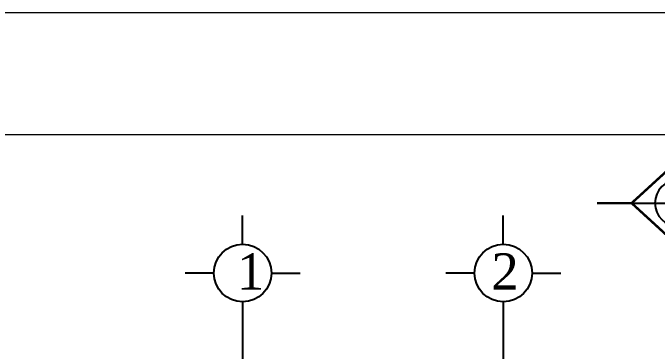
# Model space of a CAD drawing. Extents: x 285329 to 658348, y -83126 to -16980.
# Drawn here: x 358425 to 359545, y -39196 to -38609 of the extents above; entities that cross this region are included whole.
import ezdxf

# ---------------------------------------------------------------- set-up
doc = ezdxf.new("R2010")
doc.units = 0
for name, color, linetype in [('AXIS', 1, 'CONTINUOUS'), ('COLUMN', 5, 'CONTINUOUS'), ('TEXT', 3, 'CONTINUOUS'), ('WALL', 7, 'CONTINUOUS'), ('WALL1', 2, 'CONTINUOUS')]:
    doc.layers.add(name, color=color, linetype=linetype)
doc.layers.add('VIS', color=8, linetype='CONTINUOUS', lineweight=18)
doc.styles.add('style2', font='romantic.ttf', dxfattribs={"height": 50})

# ---------------------------------------------------------------- blocks, each defined once
blk = doc.blocks.new('sec')
at = {"layer": 'WALL'}
for p, q in [((0, 105.9), (0, 319.4)), ((0, 105.9), (-115.7, 0)), ((-115.7, 0), (153.7, 0)), ((0, -105.9), (0, -153.8))]:
    blk.add_line(p, q, dxfattribs=at)
at = {"layer": 'WALL', "const_width": 6}
for points in [[(0, 105.9), (-115.7, 0), (-201.5, 0)], [(0, -105.9), (-115.7, 0)]]:
    blk.add_lwpolyline(points, dxfattribs=at)
at = {"layer": 'WALL'}
blk.add_circle((0, 0), 57.9, dxfattribs=at)

msp = doc.modelspace()

# ---------------------------------------------------------------- linework, layer by layer
at = {"layer": 'AXIS'}
for p, q in [((358824.46, -39010.66), (358824.46, -38960.66)), ((359277.46, -39010.73), (359277.46, -38960.73)), ((358774.46, -39060.66), (358724.46, -39060.66)), ((358874.46, -39060.66), (358924.46, -39060.66)), ((359227.46, -39060.73), (359177.46, -39060.73)), ((359327.46, -39060.73), (359377.46, -39060.73)), ((358824.44, -39110.66), (358824.46, -42687.54)), ((358824.46, -39110.66), (358824.46, -39160.66)), ((359277.46, -39110.73), (359276.94, -42695.1)), ((359277.46, -39110.73), (359277.46, -39160.73))]:
    msp.add_line(p, q, dxfattribs=at)
for centre in [(358824.46, -39060.66), (359277.46, -39060.73)]:
    msp.add_circle(centre, 50, dxfattribs=at)
at = {"layer": 'COLUMN', "linetype": 'Continuous', "lineweight": 5}
msp.add_lwpolyline([(361056.47, -38820.19), (361056.47, -43020.19), (358106.47, -43020.19), (358106.47, -38820.19)], close=True, dxfattribs=at)
at = {"layer": 'VIS', "linetype": 'Continuous', "lineweight": 5}
msp.add_line((361056.47, -38608.69), (326417.03, -38608.69), dxfattribs=at)

# ---------------------------------------------------------------- block references
at = {"layer": 'WALL1', "xscale": -0.7000000000116418, "yscale": 0.7000000000116418, "zscale": 0.7, "rotation": 180}
msp.add_blockref('sec', (359581.47, -38939.19), dxfattribs=at)

# ---------------------------------------------------------------- texts
at = {"layer": 'TEXT', "char_height": 63, "width": 240.4607, "attachment_point": 1, "style": 'style2'}
for s, insert in [('1', (358814.77, -39026.26)), ('2', (359256.7, -39026.33))]:
    msp.add_mtext(s, dxfattribs=dict(at, insert=insert))

doc.saveas('drawing.dxf')
